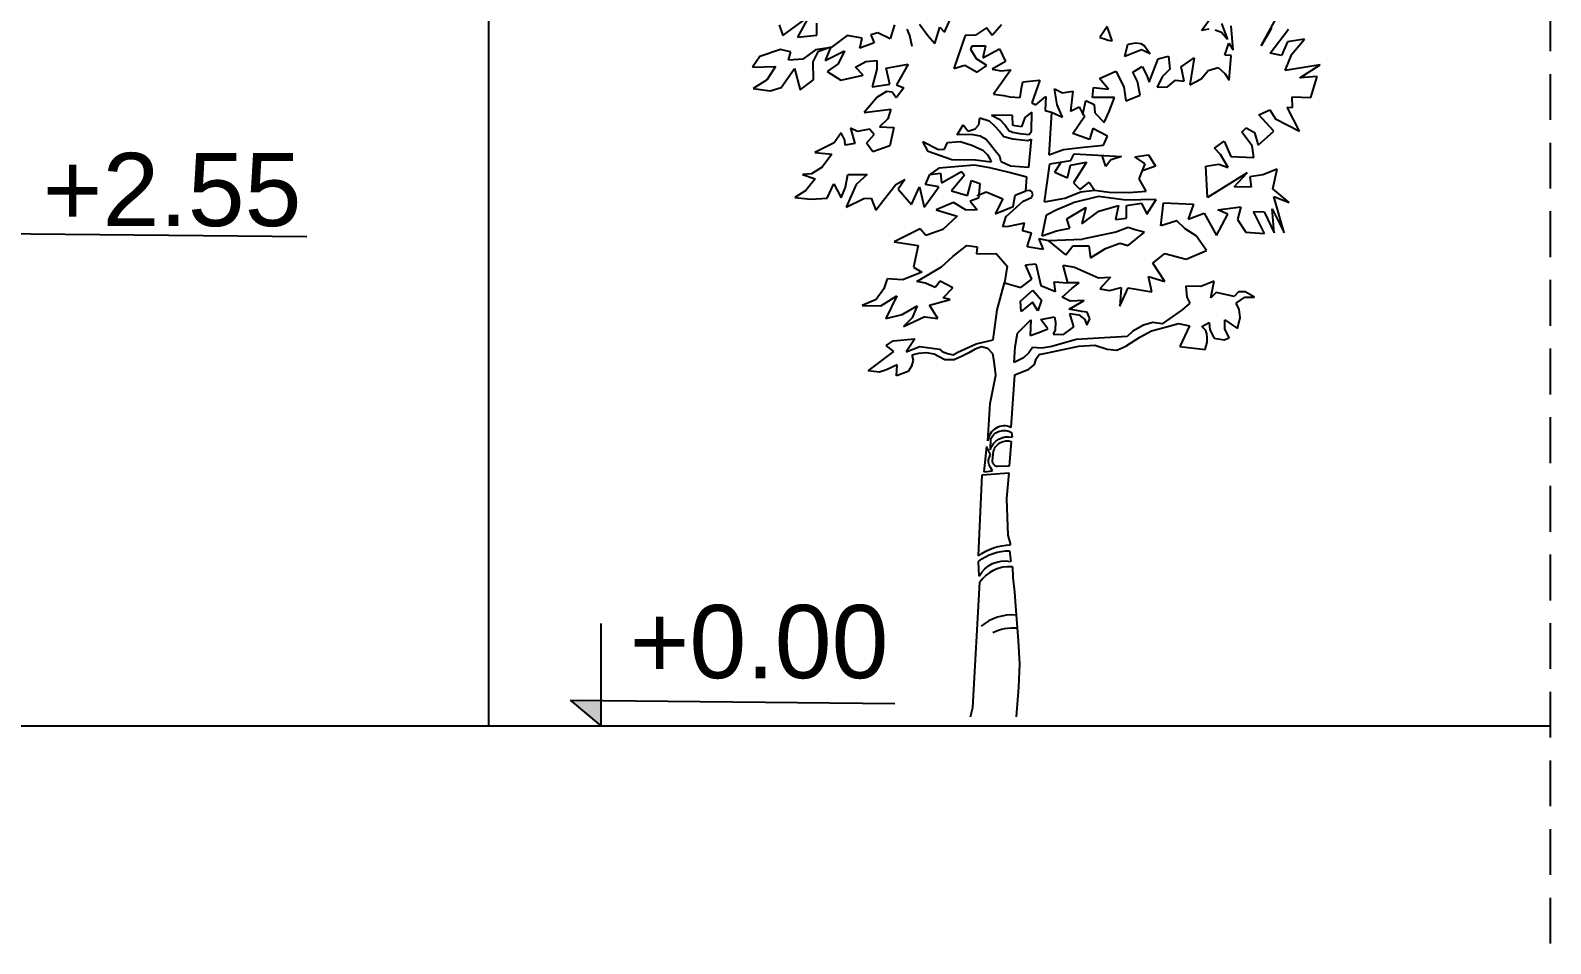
# Model space of a CAD drawing. Header units: millimetres. Extents: x 1515.2 to 1579.7, y 986.4 to 1013.2.
# Drawn here: x 1532.69 to 1540.99, y 986.77 to 991.76 of the extents above; entities that cross this region are included whole.
import ezdxf

# ---------------------------------------------------------------- set-up
doc = ezdxf.new("R2010")
doc.units = ezdxf.units.MM
doc.linetypes.add('CACHE', pattern=[0.375, 0.25, -0.125])
for name, color, linetype in [('Cotations', 1, 'Continuous'), ('Limites', 7, 'Continuous'), ('Murs', 7, 'Continuous'), ('T2', 5, 'Continuous')]:
    doc.layers.add(name, color=color, linetype=linetype)
doc.styles.get("Standard").update_dxf_attribs({"font": 'arial.ttf'})

# ---------------------------------------------------------------- blocks, each defined once
blk = doc.blocks.new('E13')
at = {"color": 97, "true_color": 0x25742c}
for p, q in [((1.1213, 19.0709), (1.1632, 19.1616)), ((0.6141, 19.0585), (0.6141, 19.107)), ((1.0838, 19.0264), (1.1028, 19.0912)), ((1.1028, 19.0912), (1.1213, 19.0709)), ((1.7684, 19.0933), (1.7385, 19.0493)), ((1.7875, 19.0361), (1.7684, 19.0933)), ((0.5377, 19.0503), (0.6141, 19.0585)), ((0.7856, 19.0067), (0.7943, 19.0466)), ((1.2036, 19.057), (1.1584, 18.9259)), ((1.7385, 19.0493), (1.7571, 19.0449)), ((0.609, 19.0012), (0.5595, 18.9633)), ((0.5996, 18.9535), (0.6206, 18.9947)), ((0.6711, 19.0098), (0.609, 19.0012)), ((0.6206, 18.9947), (0.6705, 19.0125)), ((0.6705, 19.0125), (0.6474, 18.9585)), ((0.6474, 18.9585), (0.725, 18.9962)), ((0.725, 18.9962), (0.6994, 18.945)), ((0.8422, 19.0289), (0.7856, 19.0067)), ((2.0122, 18.9753), (2.0169, 18.9238)), ((0.6006, 18.8814), (0.5996, 18.9535)), ((0.6994, 18.945), (0.6562, 18.9142)), ((0.6562, 18.9142), (0.7104, 18.8798)), ((0.7684, 18.9311), (0.8089, 18.9537)), ((0.7991, 18.9003), (0.7684, 18.9311)), ((0.8532, 18.9238), (0.8346, 18.854)), ((0.8528, 18.9579), (0.8532, 18.9238)), ((0.8894, 18.9275), (0.9778, 18.9435)), ((0.9043, 18.8639), (0.8894, 18.9275)), ((0.9778, 18.9435), (0.9306, 18.861)), ((1.1584, 18.9259), (1.2022, 18.9396)), ((1.2022, 18.9396), (1.2521, 18.9122)), ((1.803, 18.9156), (1.8342, 18.8533)), ((1.8709, 18.9123), (1.9078, 18.9341)), ((1.8889, 18.8749), (1.8709, 18.9123)), ((1.9078, 18.9341), (1.9259, 18.8986)), ((0.5483, 18.8418), (0.6006, 18.8814)), ((0.7104, 18.8798), (0.7991, 18.9003)), ((0.7991, 18.9003), (0.7991, 18.9003)), ((0.9601, 18.8493), (0.9297, 18.8099)), ((0.9306, 18.861), (0.9601, 18.8493)), ((1.7097, 18.8109), (1.7138, 18.8504)), ((1.7138, 18.8504), (1.774, 18.8447)), ((1.774, 18.8447), (1.7382, 18.8864)), ((1.8342, 18.8533), (1.8424, 18.7978)), ((1.8999, 18.8199), (1.8889, 18.8749)), ((1.9259, 18.8986), (1.9353, 18.8721)), ((2.0085, 18.8533), (2.0401, 18.8804)), ((2.0401, 18.8804), (2.0739, 18.8767)), ((0.8541, 18.8119), (0.8021, 18.7515)), ((0.8918, 18.8345), (0.8541, 18.8119)), ((0.9133, 18.8329), (0.8918, 18.8345)), ((0.9297, 18.8099), (0.9133, 18.8329)), ((1.5909, 18.8295), (1.6321, 18.8366)), ((1.6321, 18.8366), (1.6222, 18.757)), ((1.6716, 18.7445), (1.6834, 18.7996)), ((1.6834, 18.7996), (1.7171, 18.7838)), ((1.798, 18.8117), (1.7097, 18.8109)), ((1.7756, 18.7555), (1.798, 18.8117)), ((1.8424, 18.7978), (1.8999, 18.8199)), ((1.8999, 18.8199), (1.8999, 18.8199)), ((0.8021, 18.7515), (0.9081, 18.7642)), ((0.9081, 18.7642), (0.8968, 18.7261)), ((1.6222, 18.757), (1.6576, 18.774)), ((1.6325, 18.6687), (1.6795, 18.7382)), ((1.6576, 18.774), (1.6716, 18.7445)), ((1.6795, 18.7382), (1.6716, 18.7445)), ((1.7171, 18.7838), (1.7194, 18.7503)), ((1.7194, 18.7503), (1.7562, 18.7115)), ((1.7562, 18.7115), (1.7756, 18.7555)), ((0.8968, 18.7261), (0.863, 18.6946)), ((1.1723, 18.3401), (1.1152, 18.2868)), ((1.354, 18.2978), (1.3674, 18.3395)), ((1.0245, 18.29), (0.922, 18.238)), ((1.0482, 18.2635), (1.0245, 18.29)), ((1.1152, 18.2868), (1.0482, 18.2635)), ((1.3756, 18.298), (1.354, 18.2978)), ((0.922, 18.238), (1.0175, 18.2231)), ((1.0175, 18.2231), (0.9987, 18.1374)), ((1.1543, 18.1796), (1.2107, 18.2227)), ((1.2107, 18.2227), (1.2513, 18.2185)), ((1.2513, 18.2185), (1.249, 18.1894)), ((1.249, 18.1894), (1.3269, 18.1919)), ((1.3269, 18.1919), (1.3704, 18.1412))]:
    blk.add_line(p, q, dxfattribs=at)
at = {"color": 84, "true_color": 0x2aaf18}
for p, q in [((0.4647, 19.1003), (0.4795, 19.0574)), ((0.4795, 19.0574), (0.583, 19.1329)), ((0.583, 19.1329), (0.5377, 19.0503)), ((1.349, 19.1), (1.3117, 19.0582)), ((2.2232, 19.1051), (2.2468, 19.0416)), ((2.2684, 19.0012), (2.2613, 19.0965)), ((2.3802, 19.0162), (2.4486, 19.1417)), ((1.2883, 19.0884), (1.2444, 19.0595)), ((1.3117, 19.0582), (1.2883, 19.0884)), ((1.7571, 19.0449), (1.7726, 19.0392)), ((1.7726, 19.0392), (1.7875, 19.0361)), ((2.1723, 19.0833), (2.1431, 19.0771)), ((2.2468, 19.0416), (2.2225, 19.07)), ((2.4216, 19.0869), (2.3802, 19.0162)), ((2.416, 18.988), (2.4887, 19.0829)), ((2.4849, 19.0328), (2.4607, 18.9778)), ((2.5528, 19.0428), (2.4849, 19.0328)), ((2.5028, 18.9833), (2.5528, 19.0428)), ((0.3879, 18.9746), (0.359, 18.9321)), ((0.4704, 19.0024), (0.3879, 18.9746)), ((0.5087, 18.9927), (0.4704, 19.0024)), ((0.5015, 18.9591), (0.5106, 18.9925)), ((0.5106, 18.9925), (0.5087, 18.9927)), ((1.2268, 19.0021), (1.2317, 19.0169)), ((1.2496, 18.9644), (1.2268, 19.0021)), ((1.2317, 19.0169), (1.2847, 19.0159)), ((1.2847, 19.0159), (1.2745, 18.9682)), ((1.2745, 18.9682), (1.3399, 19.0049)), ((1.3399, 19.0049), (1.3644, 18.9548)), ((1.9042, 19.0007), (1.8389, 18.9743)), ((1.851, 19.0237), (1.8828, 19.0288)), ((1.8828, 19.0288), (1.9023, 19.0254)), ((1.9023, 19.0254), (1.916, 19.0168)), ((1.939, 18.9847), (1.9042, 19.0007)), ((1.916, 19.0168), (1.9237, 19.0076)), ((1.9237, 19.0076), (1.939, 18.9847)), ((2.2363, 18.979), (2.2514, 19.0272)), ((2.2617, 18.9779), (2.2363, 18.979)), ((2.2514, 19.0272), (2.2684, 19.0012)), ((2.2534, 18.88), (2.2617, 18.9779)), ((2.4607, 18.9778), (2.416, 18.988)), ((2.475, 18.918), (2.5028, 18.9833)), ((0.359, 18.9321), (0.4501, 18.9346)), ((0.4501, 18.9346), (0.4169, 18.8833)), ((0.4732, 18.8506), (0.5255, 18.9261)), ((0.5595, 18.9633), (0.5015, 18.9591)), ((0.5255, 18.9261), (0.5483, 18.8418)), ((1.2901, 18.9378), (1.2496, 18.9644)), ((1.2521, 18.9122), (1.2901, 18.9378)), ((1.3644, 18.9548), (1.3109, 18.9237)), ((1.3109, 18.9237), (1.3453, 18.9173)), ((1.3453, 18.9173), (1.3854, 18.921)), ((2.063, 18.9325), (2.114, 18.9684)), ((2.0739, 18.8767), (2.063, 18.9325)), ((2.114, 18.9684), (2.0974, 18.8616)), ((2.1417, 18.8848), (2.17, 18.9186)), ((2.17, 18.9186), (2.2098, 18.9299)), ((2.2098, 18.9299), (2.2354, 18.9071)), ((2.6151, 18.9414), (2.475, 18.918)), ((2.5335, 18.89), (2.6151, 18.9414)), ((0.4148, 18.8805), (0.3611, 18.8467)), ((0.4169, 18.8833), (0.4148, 18.8805)), ((0.4286, 18.8377), (0.4732, 18.8506)), ((1.4272, 18.8485), (1.433, 18.8738)), ((1.433, 18.8738), (1.4998, 18.88)), ((1.5008, 18.8799), (1.4693, 18.7895)), ((1.4998, 18.88), (1.5008, 18.8799)), ((2.0974, 18.8616), (2.1417, 18.8848)), ((2.2354, 18.9071), (2.2534, 18.88)), ((2.2534, 18.88), (2.2534, 18.88)), ((2.6032, 18.8949), (2.5335, 18.89)), ((2.5779, 18.8116), (2.6032, 18.8949)), ((0.3611, 18.8467), (0.4286, 18.8377)), ((1.3165, 18.8239), (1.3579, 18.8197)), ((1.3579, 18.8197), (1.382, 18.8132)), ((1.382, 18.8132), (1.4225, 18.8109)), ((1.4693, 18.7895), (1.4846, 18.7816)), ((1.4846, 18.7816), (1.5251, 18.8155)), ((1.5251, 18.8155), (1.5219, 18.7589)), ((1.5251, 18.8155), (1.5251, 18.8155)), ((1.5588, 18.8452), (1.5909, 18.8295)), ((1.5692, 18.7827), (1.5588, 18.8452)), ((2.5047, 18.7717), (2.5041, 18.8134)), ((2.5041, 18.8134), (2.5779, 18.8116)), ((1.2588, 18.703), (1.262, 18.7304)), ((1.3924, 18.7393), (1.3091, 18.7411)), ((1.3932, 18.7006), (1.3924, 18.7393)), ((1.441, 18.7318), (1.4279, 18.6949)), ((1.4692, 18.7535), (1.441, 18.7318)), ((1.5219, 18.7589), (1.5469, 18.7532)), ((1.5469, 18.7532), (1.5911, 18.7328)), ((1.5911, 18.7328), (1.5692, 18.7827)), ((2.3706, 18.7422), (2.415, 18.7626)), ((2.4311, 18.6769), (2.3706, 18.7422)), ((2.415, 18.7626), (2.4368, 18.7268)), ((2.415, 18.7626), (2.415, 18.7626)), ((2.4839, 18.7725), (2.5047, 18.7717)), ((0.863, 18.6946), (0.9207, 18.6921)), ((1.1716, 18.6634), (1.1954, 18.7022)), ((1.1954, 18.7022), (1.2162, 18.677)), ((1.1954, 18.7022), (1.1954, 18.7022)), ((1.2162, 18.677), (1.2443, 18.6871)), ((1.2443, 18.6871), (1.2588, 18.703)), ((1.4279, 18.6949), (1.3932, 18.7006)), ((1.698, 18.644), (1.6325, 18.6687)), ((1.7109, 18.6884), (1.698, 18.644)), ((1.7691, 18.6575), (1.7109, 18.6884)), ((2.3039, 18.6734), (2.3212, 18.6902)), ((2.3441, 18.6191), (2.3039, 18.6734)), ((2.3212, 18.6902), (2.3539, 18.6725)), ((2.3212, 18.6902), (2.3212, 18.6902)), ((2.3539, 18.6725), (2.369, 18.6218)), ((2.369, 18.6218), (2.4311, 18.6769)), ((1.0566, 18.5972), (1.0358, 18.6359)), ((1.0358, 18.6359), (1.0978, 18.6046)), ((1.1217, 18.6055), (1.1341, 18.633)), ((1.7531, 18.6216), (1.7691, 18.6575)), ((2.1949, 18.6105), (2.2338, 18.6381)), ((2.2184, 18.5852), (2.1949, 18.6105)), ((2.3512, 18.5731), (2.3441, 18.6191)), ((1.0978, 18.6046), (1.1217, 18.6055)), ((1.5601, 18.5151), (1.5871, 18.5566)), ((1.622, 18.5418), (1.6862, 18.5539)), ((1.6862, 18.5539), (1.6344, 18.4715)), ((1.7627, 18.5375), (1.749, 18.5813)), ((1.7828, 18.5636), (1.7627, 18.5375)), ((1.8255, 18.5763), (1.7836, 18.5635)), ((1.8784, 18.5752), (1.9329, 18.5832)), ((1.9188, 18.5475), (1.8784, 18.5752)), ((1.8954, 18.4886), (1.9188, 18.5475)), ((1.9329, 18.5832), (1.9609, 18.5386)), ((1.0465, 18.4653), (1.0637, 18.5049)), ((1.0989, 18.5306), (1.0637, 18.5049)), ((1.0637, 18.5049), (1.1057, 18.5101)), ((1.1057, 18.5101), (1.1104, 18.4718)), ((1.1104, 18.4718), (1.1888, 18.517)), ((1.1888, 18.517), (1.201, 18.5028)), ((1.5601, 18.5151), (1.6105, 18.4915)), ((1.6105, 18.4915), (1.622, 18.5418)), ((1.9238, 18.4391), (1.8954, 18.4886)), ((1.9609, 18.5386), (1.9083, 18.5199)), ((2.3245, 18.5116), (2.3245, 18.5116)), ((2.3865, 18.5041), (2.3347, 18.4956)), ((2.3347, 18.4956), (2.3402, 18.4546)), ((2.4442, 18.5262), (2.3865, 18.5041)), ((2.4269, 18.448), (2.4442, 18.5262)), ((1.0231, 18.4558), (1.0404, 18.3748)), ((1.0404, 18.3748), (1.0998, 18.4567)), ((1.0998, 18.4567), (1.0465, 18.4653)), ((1.1497, 18.4404), (1.2127, 18.4223)), ((1.2127, 18.4223), (1.2286, 18.4817)), ((1.2286, 18.4817), (1.2618, 18.4697)), ((1.2524, 18.4212), (1.2869, 18.4367)), ((1.2618, 18.4697), (1.2565, 18.4114)), ((1.4023, 18.423), (1.4453, 18.4405)), ((1.4617, 18.4422), (1.4453, 18.4405)), ((1.4706, 18.4348), (1.4617, 18.4422)), ((1.4735, 18.4243), (1.4706, 18.4348)), ((1.6344, 18.4715), (1.6609, 18.4459)), ((1.6609, 18.4459), (1.6972, 18.4743)), ((1.6972, 18.4743), (1.7186, 18.4434)), ((2.3402, 18.4546), (2.2729, 18.4559)), ((2.4918, 18.3945), (2.4269, 18.448)), ((1.1575, 18.3943), (1.0882, 18.3655)), ((1.2074, 18.364), (1.1575, 18.3943)), ((1.2242, 18.3987), (1.2511, 18.3655)), ((1.2524, 18.4203), (1.2524, 18.4212)), ((1.353, 18.4089), (1.3227, 18.3486)), ((1.3227, 18.3486), (1.395, 18.378)), ((1.3674, 18.3385), (1.4346, 18.3996)), ((1.395, 18.378), (1.4023, 18.423)), ((1.4346, 18.3996), (1.4671, 18.4142)), ((1.4671, 18.4142), (1.4735, 18.4243)), ((1.6084, 18.3295), (1.683, 18.3741)), ((1.735, 18.3596), (1.8133, 18.382)), ((1.8133, 18.382), (1.8014, 18.3261)), ((1.8446, 18.3314), (1.8455, 18.3825)), ((1.8455, 18.3825), (1.905, 18.3913)), ((1.905, 18.3913), (1.9263, 18.3479)), ((1.9263, 18.3479), (1.9629, 18.4058)), ((1.9814, 18.3009), (1.9923, 18.393)), ((1.9923, 18.393), (2.1114, 18.3868)), ((2.1114, 18.3868), (2.0907, 18.3278)), ((2.2083, 18.3651), (2.2991, 18.3771)), ((2.2991, 18.3771), (2.2857, 18.3261)), ((2.4235, 18.3686), (2.4711, 18.2729)), ((2.4325, 18.2732), (2.4235, 18.3686)), ((2.4711, 18.2729), (2.4311, 18.4181)), ((2.4311, 18.4181), (2.4918, 18.3945)), ((1.0882, 18.3655), (1.1723, 18.3401)), ((1.2511, 18.3655), (1.2074, 18.364)), ((1.4392, 18.3113), (1.3756, 18.298)), ((1.4323, 18.2815), (1.4392, 18.3113)), ((1.6199, 18.2926), (1.6084, 18.3295)), ((1.6675, 18.309), (1.735, 18.3596)), ((1.8014, 18.3261), (1.8446, 18.3314)), ((2.0447, 18.3218), (1.9814, 18.3009)), ((2.0437, 18.3219), (2.0447, 18.3218)), ((2.0782, 18.2889), (2.0437, 18.3219)), ((2.0907, 18.3278), (2.1532, 18.3522)), ((2.1532, 18.3522), (2.2023, 18.2624)), ((2.2023, 18.2624), (2.2476, 18.348)), ((2.2857, 18.3261), (2.319, 18.2762)), ((2.3933, 18.2705), (2.3499, 18.358)), ((2.3499, 18.358), (2.3923, 18.3567)), ((2.3923, 18.3567), (2.4325, 18.2732)), ((1.4676, 18.272), (1.4323, 18.2815)), ((1.451, 18.2184), (1.4676, 18.272)), ((1.497, 18.25), (1.5138, 18.2079)), ((1.5362, 18.2414), (1.497, 18.25)), ((1.5103, 18.2612), (1.5668, 18.2815)), ((1.5668, 18.2815), (1.6199, 18.2926)), ((1.6696, 18.2482), (1.6695, 18.2471)), ((1.8033, 18.2759), (1.6696, 18.2482)), ((1.8513, 18.2949), (1.8033, 18.2759)), ((1.8798, 18.286), (1.8513, 18.2949)), ((1.9169, 18.2756), (1.8798, 18.286)), ((2.1226, 18.2609), (2.0782, 18.2889)), ((2.319, 18.2762), (2.3933, 18.2705)), ((1.5138, 18.2079), (1.451, 18.2184)), ((1.6042, 18.1858), (1.5362, 18.2414)), ((1.6042, 18.1858), (1.6324, 18.2215)), ((1.6324, 18.2215), (1.696, 18.2224)), ((1.696, 18.2224), (1.7026, 18.1737)), ((1.7026, 18.1737), (1.7615, 18.2117)), ((1.8189, 18.2319), (1.8515, 18.2237)), ((1.9503, 18.1528), (1.9977, 18.1917)), ((1.9977, 18.1917), (2.0822, 18.1682)), ((2.0822, 18.1682), (2.1626, 18.2029)), ((0.9987, 18.1374), (1.032, 18.1167)), ((1.0122, 18.0803), (1.1095, 18.1384)), ((1.1095, 18.1384), (1.1543, 18.1796)), ((1.3704, 18.1412), (1.3604, 18.0745)), ((1.4436, 18.1461), (1.4848, 18.1505)), ((1.4688, 18.09), (1.4436, 18.1461)), ((1.4848, 18.1505), (1.5048, 18.0645)), ((1.5935, 18.1449), (1.6384, 18.1377)), ((1.6116, 18.0742), (1.5935, 18.1449)), ((1.6384, 18.1377), (1.7344, 18.0943)), ((1.9979, 18.0807), (1.9503, 18.1528)), ((0.8936, 18.0905), (0.8811, 18.0506)), ((0.9566, 18.0865), (0.8936, 18.0905)), ((1.032, 18.1167), (0.9566, 18.0865)), ((1.0469, 18.0739), (1.0122, 18.0803)), ((1.0854, 18.0568), (1.0469, 18.0739)), ((1.1051, 18.0808), (1.0854, 18.0568)), ((1.1554, 18.0553), (1.1051, 18.0808)), ((1.3604, 18.0745), (1.4254, 18.0563)), ((1.4254, 18.0563), (1.4688, 18.09)), ((1.5048, 18.0645), (1.5627, 18.0401)), ((1.557, 18.0784), (1.6116, 18.0742)), ((1.5627, 18.0401), (1.557, 18.0784)), ((1.6571, 18.0745), (1.6116, 18.0742)), ((1.629, 18.0532), (1.6571, 18.0745)), ((1.7344, 18.0943), (1.782, 18.0972)), ((1.782, 18.0972), (1.7387, 18.0504)), ((1.9319, 18.1001), (1.9979, 18.0807)), ((1.9462, 18.0384), (1.9319, 18.1001)), ((2.1941, 18.0808), (2.1403, 18.0603)), ((2.1805, 18.0156), (2.1941, 18.0808)), ((0.8503, 18.0085), (0.7945, 17.9844)), ((0.8811, 18.0506), (0.8503, 18.0085)), ((0.8692, 17.9832), (0.9328, 18.023)), ((0.9328, 18.023), (0.8891, 17.9325)), ((1.0618, 17.9856), (1.1443, 18.0088)), ((1.1163, 18.0147), (1.1554, 18.0553)), ((1.1163, 18.0147), (1.1163, 18.0147)), ((1.1443, 18.0088), (1.1163, 18.0147)), ((1.5894, 18.0172), (1.629, 18.0532)), ((1.6212, 18.0015), (1.5894, 18.0172)), ((1.617, 17.9707), (1.6775, 18.0048)), ((1.6775, 18.0048), (1.6212, 18.0015)), ((1.7387, 18.0504), (1.778, 18.0445)), ((1.778, 18.0445), (1.8235, 18.0561)), ((1.8235, 18.0561), (1.8187, 17.9826)), ((1.8187, 17.9826), (1.8519, 18.055)), ((1.8519, 18.055), (1.9462, 18.0384)), ((2.1403, 18.0603), (2.0806, 18.0622)), ((2.0806, 18.0622), (2.0851, 18.0182)), ((2.0851, 18.0182), (2.0966, 17.9946)), ((2.201, 18.0367), (2.1805, 18.0156)), ((2.2728, 18.0199), (2.201, 18.0367)), ((2.2903, 18.0394), (2.2728, 18.0199)), ((2.2812, 17.9946), (2.3152, 18.0177)), ((2.3168, 18.0384), (2.2903, 18.0394)), ((2.3152, 18.0177), (2.3541, 18.0174)), ((2.3541, 18.0174), (2.3168, 18.0384)), ((0.7945, 17.9844), (0.8692, 17.9832)), ((0.8891, 17.9325), (0.9537, 17.9484)), ((0.9537, 17.9484), (1.0135, 17.9836)), ((0.9537, 17.9484), (0.9537, 17.9484)), ((1.0135, 17.9836), (0.9936, 17.9358)), ((1.0957, 17.9337), (1.0618, 17.9856)), ((1.6674, 17.9611), (1.617, 17.9707)), ((1.6205, 17.9534), (1.6561, 17.9477)), ((1.6362, 17.8999), (1.6205, 17.9534)), ((1.6561, 17.9477), (1.6801, 17.9288)), ((1.689, 17.9576), (1.6674, 17.9611)), ((1.6993, 17.9322), (1.689, 17.9576)), ((2.0966, 17.9946), (2.0658, 17.9675)), ((2.2935, 17.9682), (2.2812, 17.9946)), ((2.2968, 17.9365), (2.2935, 17.9682)), ((0.9587, 17.9017), (1.0432, 17.9407)), ((0.9936, 17.9358), (0.9587, 17.9017)), ((1.0432, 17.9407), (1.0442, 17.9395)), ((1.0442, 17.9395), (1.0957, 17.9337)), ((1.4648, 17.9282), (1.4619, 17.8651)), ((1.4961, 17.8776), (1.5324, 17.8919)), ((1.5047, 17.9289), (1.5596, 17.9391)), ((1.5324, 17.8919), (1.5047, 17.9289)), ((1.5614, 17.8878), (1.5536, 17.8713)), ((1.5596, 17.9391), (1.5629, 17.9188)), ((1.5629, 17.9188), (1.5614, 17.8878)), ((1.5952, 17.87), (1.6362, 17.8999)), ((1.6801, 17.9288), (1.6878, 17.9065)), ((1.6878, 17.9065), (1.6993, 17.9322)), ((2.0522, 17.9136), (2.0953, 17.9038)), ((2.0953, 17.9038), (2.0576, 17.8214)), ((2.1444, 17.9019), (2.1741, 17.9175)), ((2.161, 17.8855), (2.1444, 17.9019)), ((2.1649, 17.8719), (2.161, 17.8855)), ((2.1741, 17.9175), (2.1764, 17.8881)), ((2.1764, 17.8881), (2.1939, 17.8545)), ((2.2354, 17.892), (2.2363, 17.9279)), ((2.2527, 17.8557), (2.2354, 17.892)), ((2.2363, 17.9279), (2.2859, 17.8938)), ((2.2859, 17.8938), (2.2968, 17.9365)), ((0.8894, 17.8263), (0.9173, 17.845)), ((0.9208, 17.8023), (0.8894, 17.8263)), ((0.9173, 17.845), (1.0035, 17.8528)), ((1.0035, 17.8528), (0.9691, 17.8005)), ((1.4619, 17.8651), (1.4961, 17.8776)), ((1.5536, 17.8713), (1.5952, 17.87)), ((2.1572, 17.81), (2.1651, 17.8397)), ((2.1658, 17.8594), (2.1649, 17.8719)), ((2.1651, 17.8397), (2.1658, 17.8594)), ((2.1939, 17.8545), (2.2332, 17.8486)), ((2.2332, 17.8486), (2.2527, 17.8557)), ((0.8183, 17.7248), (0.9208, 17.8023)), ((0.9969, 17.7669), (0.9903, 17.7439)), ((0.9917, 17.7874), (0.9969, 17.7669)), ((0.9969, 17.7669), (0.9969, 17.7669)), ((2.0576, 17.8214), (2.1572, 17.81)), ((0.8633, 17.7195), (0.8183, 17.7248)), ((0.8914, 17.7287), (0.8633, 17.7195)), ((0.9338, 17.749), (0.8914, 17.7287)), ((0.9305, 17.7057), (0.9338, 17.749)), ((0.9773, 17.723), (0.9305, 17.7057)), ((0.9305, 17.7057), (0.9305, 17.7057)), ((0.9903, 17.7439), (0.9773, 17.723)), ((0.9773, 17.723), (0.9773, 17.723))]:
    blk.add_line(p, q, dxfattribs=at)
at = {"color": 62, "true_color": 0xacc205}
for p, q in [((0.9234, 19.0993), (0.906, 19.0448)), ((1.023, 19.1022), (1.0558, 19.0569)), ((2.1431, 19.0771), (2.1845, 19.1327)), ((0.7346, 19.0579), (0.6711, 19.0098)), ((0.7943, 19.0466), (0.7346, 19.0579)), ((0.8574, 19.0683), (0.8295, 19.0602)), ((0.8295, 19.0602), (0.8422, 19.0289)), ((0.906, 19.0448), (0.8574, 19.0683)), ((0.9847, 19.0578), (0.9741, 19.0821)), ((0.9935, 19.0135), (0.9847, 19.0578)), ((1.0558, 19.0569), (1.0838, 19.0264)), ((1.2444, 19.0595), (1.2036, 19.057)), ((2.2225, 19.07), (2.1974, 19.0787)), ((1.8389, 18.9743), (1.851, 19.0237)), ((1.9707, 18.9642), (2.0122, 18.9753)), ((0.8089, 18.9537), (0.8528, 18.9579)), ((1.3854, 18.921), (1.3165, 18.8239)), ((1.7382, 18.8864), (1.803, 18.9156)), ((1.9353, 18.8721), (1.9707, 18.9642)), ((2.0169, 18.9238), (1.9869, 18.8928)), ((0.8346, 18.854), (0.9043, 18.8639)), ((1.9869, 18.8928), (1.9668, 18.8527)), ((1.9668, 18.8527), (2.0085, 18.8533)), ((1.4225, 18.8109), (1.4272, 18.8485)), ((2.5324, 18.6778), (2.4839, 18.7725)), ((0.7106, 18.6711), (0.683, 18.6315)), ((0.7254, 18.6415), (0.7106, 18.6711)), ((0.7489, 18.69), (0.7651, 18.629)), ((0.7762, 18.6755), (0.7489, 18.69)), ((0.8235, 18.6852), (0.7762, 18.6755)), ((0.8417, 18.6648), (0.8235, 18.6852)), ((0.9207, 18.6921), (0.9046, 18.6194)), ((2.4368, 18.7268), (2.5324, 18.6778)), ((0.683, 18.6315), (0.6069, 18.5929)), ((0.7277, 18.6216), (0.7254, 18.6415)), ((0.7651, 18.629), (0.7277, 18.6216)), ((0.8117, 18.6292), (0.8417, 18.6648)), ((0.8364, 18.5951), (0.8117, 18.6292)), ((0.9046, 18.6194), (0.8364, 18.5951)), ((0.8417, 18.6648), (0.8417, 18.6648)), ((2.2338, 18.6381), (2.2595, 18.5772)), ((0.6069, 18.5929), (0.6738, 18.5859)), ((0.6738, 18.5859), (0.6358, 18.5347)), ((2.2495, 18.5325), (2.2184, 18.5852)), ((2.2595, 18.5772), (2.3512, 18.5731)), ((0.5928, 18.5076), (0.5578, 18.5057)), ((0.5578, 18.5057), (0.6076, 18.4886)), ((0.6076, 18.4886), (0.5707, 18.4411)), ((0.6358, 18.5347), (0.5928, 18.5076)), ((0.6358, 18.5347), (0.6358, 18.5347)), ((0.7282, 18.4548), (0.7377, 18.5052)), ((0.7377, 18.5052), (0.8144, 18.5058)), ((0.7377, 18.5052), (0.7377, 18.5052)), ((0.8144, 18.5058), (0.7707, 18.4656)), ((1.201, 18.5028), (1.1497, 18.4404)), ((2.1609, 18.5384), (2.2116, 18.5459)), ((2.1674, 18.4137), (2.1609, 18.5384)), ((2.3245, 18.5116), (2.1674, 18.4137)), ((2.2116, 18.5459), (2.2495, 18.5325)), ((2.2729, 18.4559), (2.3245, 18.5116)), ((0.5707, 18.4411), (0.5269, 18.4141)), ((0.6556, 18.4111), (0.6819, 18.4686)), ((0.6819, 18.4686), (0.7106, 18.4125)), ((0.7106, 18.4125), (0.7282, 18.4548)), ((0.7707, 18.4656), (0.7305, 18.375)), ((0.8797, 18.4034), (0.9288, 18.4649)), ((0.9288, 18.4649), (0.9637, 18.486)), ((0.9637, 18.486), (0.938, 18.4471)), ((0.938, 18.4471), (0.991, 18.3862)), ((0.991, 18.3862), (1.0231, 18.4558)), ((1.2869, 18.4367), (1.353, 18.4089)), ((0.5269, 18.4141), (0.59, 18.4066)), ((0.59, 18.4066), (0.6556, 18.4111)), ((0.7305, 18.375), (0.8013, 18.4094)), ((0.8013, 18.4094), (0.8299, 18.411)), ((0.8299, 18.411), (0.849, 18.363)), ((0.849, 18.363), (0.8797, 18.4034)), ((1.2565, 18.4114), (1.2242, 18.3987)), ((1.683, 18.3741), (1.6675, 18.309)), ((2.2476, 18.348), (2.2083, 18.3651)), ((1.6695, 18.2471), (1.5362, 18.2414)), ((1.8515, 18.2237), (1.9169, 18.2756)), ((2.1626, 18.2029), (2.1226, 18.2609)), ((1.7615, 18.2117), (1.8189, 18.2319))]:
    blk.add_line(p, q, dxfattribs=at)
at = {"color": 45, "true_color": 0xba8d4a}
for p, q in [((1.262, 18.7304), (1.299, 18.7181)), ((1.3091, 18.7411), (1.3419, 18.7243)), ((1.299, 18.7181), (1.3193, 18.7003)), ((1.3193, 18.7003), (1.3402, 18.677)), ((1.3419, 18.7243), (1.363, 18.7018)), ((1.1341, 18.633), (1.1847, 18.6359)), ((1.2286, 18.6647), (1.1716, 18.6634)), ((1.1847, 18.6359), (1.231, 18.6218)), ((1.2641, 18.6582), (1.2286, 18.6647)), ((1.1515, 18.5634), (1.0566, 18.5972)), ((1.6368, 18.5869), (1.8255, 18.5763)), ((1.2409, 18.5425), (1.0989, 18.5306)), ((1.7757, 18.4353), (1.8543, 18.4338)), ((1.8543, 18.4338), (1.9238, 18.4391)), ((1.9629, 18.4058), (1.8426, 18.4036)), ((2.0658, 17.9675), (1.9869, 17.9121)), ((1.9438, 17.884), (2.0038, 17.9002)), ((1.9869, 17.9121), (1.9493, 17.9168)), ((2.0038, 17.9002), (2.0522, 17.9136)), ((0.9691, 17.8005), (1.0238, 17.8217)), ((1.0179, 17.7937), (0.9917, 17.7874)), ((1.0503, 17.7961), (1.0179, 17.7937)), ((1.0238, 17.8217), (1.1015, 17.8112)), ((1.0803, 17.792), (1.0503, 17.7961)), ((1.0985, 17.7819), (1.0803, 17.792)), ((1.3195, 17.7623), (1.3134, 17.7931)), ((1.3259, 17.7076), (1.3195, 17.7623)), ((1.3988, 17.7589), (1.4027, 17.8203)), ((1.4353, 17.7762), (1.3988, 17.7589)), ((1.4796, 17.75), (1.4863, 17.7731)), ((1.3029, 17.5957), (1.3259, 17.7076)), ((1.3866, 17.5002), (1.4017, 17.7086)), ((1.4017, 17.7086), (1.4574, 17.7317)), ((1.4574, 17.7317), (1.4796, 17.75)), ((1.2946, 17.4475), (1.3029, 17.5957)), ((1.2946, 17.4475), (1.2946, 17.4475)), ((1.2566, 16.9899), (1.2718, 17.312)), ((1.2718, 17.312), (1.3777, 17.3198)), ((1.3777, 17.3198), (1.368, 17.2182)), ((1.368, 17.2182), (1.3706, 17.1423)), ((1.3706, 17.1423), (1.3739, 17.0719)), ((1.3739, 17.0719), (1.3842, 17.0332)), ((1.3916, 16.9463), (1.3932, 16.9037)), ((1.2344, 16.3879), (1.2619, 16.8853)), ((1.3932, 16.9037), (1.4002, 16.8463)), ((1.4002, 16.8463), (1.4059, 16.7727)), ((1.4059, 16.7727), (1.4141, 16.6527)), ((1.4141, 16.6527), (1.4201, 16.5613)), ((1.4201, 16.5613), (1.4159, 16.4677)), ((1.4159, 16.4677), (1.4064, 16.35))]:
    blk.add_line(p, q, dxfattribs=at)
at = {"color": 47, "true_color": 0x8d6a35}
for p, q in [((1.4672, 18.6768), (1.4692, 18.7535)), ((1.5468, 18.7522), (1.5369, 18.5832)), ((1.3402, 18.677), (1.3575, 18.6557)), ((1.363, 18.7018), (1.3776, 18.6807)), ((1.3776, 18.6807), (1.3922, 18.673)), ((1.3922, 18.673), (1.4202, 18.6679)), ((1.4202, 18.6679), (1.4578, 18.6642)), ((1.4578, 18.6642), (1.4672, 18.6768)), ((1.231, 18.6218), (1.2738, 18.6014)), ((1.2876, 18.644), (1.2641, 18.6582)), ((1.3049, 18.6229), (1.2876, 18.644)), ((1.3229, 18.5996), (1.3049, 18.6229)), ((1.3575, 18.6557), (1.3929, 18.6473)), ((1.3929, 18.6473), (1.453, 18.64)), ((1.453, 18.64), (1.4666, 18.6454)), ((1.4666, 18.6454), (1.4561, 18.5325)), ((1.5953, 18.6044), (1.6748, 18.6135)), ((1.6748, 18.6135), (1.7531, 18.6216)), ((1.2453, 18.5619), (1.1515, 18.5634)), ((1.3073, 18.5545), (1.2453, 18.5619)), ((1.2738, 18.6014), (1.2924, 18.583)), ((1.2924, 18.583), (1.3032, 18.5651)), ((1.3032, 18.5651), (1.3073, 18.5545)), ((1.3073, 18.5545), (1.3073, 18.5545)), ((1.342, 18.5764), (1.3229, 18.5996)), ((1.3472, 18.556), (1.342, 18.5764)), ((1.3845, 18.538), (1.3472, 18.556)), ((1.5188, 18.3962), (1.5399, 18.548)), ((1.5369, 18.5832), (1.5953, 18.6044)), ((1.5399, 18.548), (1.6243, 18.5613)), ((1.6243, 18.5613), (1.6368, 18.5869)), ((1.3017, 18.5311), (1.2409, 18.5425)), ((1.3788, 18.513), (1.3017, 18.5311)), ((1.4486, 18.4944), (1.3788, 18.513)), ((1.4561, 18.5325), (1.3845, 18.538)), ((1.4453, 18.4405), (1.4486, 18.4944)), ((1.5995, 18.4116), (1.6631, 18.4363)), ((1.6631, 18.4363), (1.7186, 18.4434)), ((1.7186, 18.4434), (1.7757, 18.4353)), ((1.5188, 18.3962), (1.5995, 18.4116)), ((1.5271, 18.3452), (1.5677, 18.3667)), ((1.5677, 18.3667), (1.6314, 18.3932)), ((1.7345, 18.4176), (1.6314, 18.3932)), ((1.8426, 18.4036), (1.7345, 18.4176)), ((1.5103, 18.2612), (1.5271, 18.3452)), ((1.3305, 17.9669), (1.3604, 18.0745)), ((1.4242, 18.0025), (1.473, 18.0461)), ((1.473, 18.0461), (1.5078, 18.0056)), ((1.5078, 18.0056), (1.4933, 17.9639)), ((1.3157, 17.8478), (1.3305, 17.9669)), ((1.4267, 17.9606), (1.4242, 18.0025)), ((1.4712, 17.9978), (1.4267, 17.9606)), ((1.4933, 17.9639), (1.4712, 17.9978)), ((1.4125, 17.8745), (1.4648, 17.9282)), ((1.8699, 17.8831), (1.8473, 17.861)), ((1.9133, 17.9063), (1.8699, 17.8831)), ((1.8983, 17.859), (1.9438, 17.884)), ((1.9493, 17.9168), (1.9133, 17.9063)), ((1.1746, 17.7999), (1.2483, 17.833)), ((1.2483, 17.833), (1.3157, 17.8478)), ((1.4027, 17.8203), (1.4125, 17.8745)), ((1.5308, 17.7962), (1.656, 17.8226)), ((1.6456, 17.8499), (1.5479, 17.8214)), ((1.8473, 17.861), (1.6456, 17.8499)), ((1.656, 17.8226), (1.7197, 17.8272)), ((1.7197, 17.8272), (1.7688, 17.8113)), ((1.8072, 17.8072), (1.8426, 17.8235)), ((1.8426, 17.8235), (1.8983, 17.859)), ((1.1229, 17.7687), (1.0985, 17.7819)), ((1.1015, 17.8112), (1.1132, 17.8016)), ((1.1132, 17.8016), (1.1335, 17.7936)), ((1.16, 17.7688), (1.1229, 17.7687)), ((1.1335, 17.7936), (1.1559, 17.7889)), ((1.1559, 17.7889), (1.1746, 17.7999)), ((1.1953, 17.7848), (1.16, 17.7688)), ((1.219, 17.7973), (1.1953, 17.7848)), ((1.2437, 17.8117), (1.219, 17.7973)), ((1.269, 17.82), (1.2437, 17.8117)), ((1.2942, 17.8135), (1.269, 17.82)), ((1.3134, 17.7931), (1.2942, 17.8135)), ((1.4567, 17.7973), (1.4353, 17.7762)), ((1.4715, 17.8178), (1.4567, 17.7973)), ((1.5084, 17.815), (1.4715, 17.8178)), ((1.4863, 17.7731), (1.4979, 17.7903)), ((1.4979, 17.7903), (1.5308, 17.7962)), ((1.5479, 17.8214), (1.5084, 17.815)), ((1.7688, 17.8113), (1.8072, 17.8072)), ((1.388, 17.4801), (1.3904, 17.461)), ((1.289, 17.4245), (1.2775, 17.3237)), ((1.3043, 17.3929), (1.289, 17.4245)), ((1.304, 17.4118), (1.3066, 17.456)), ((1.313, 17.3675), (1.3169, 17.406)), ((1.3872, 17.4442), (1.3792, 17.3469)), ((1.2995, 17.3523), (1.2968, 17.3625)), ((1.2975, 17.3751), (1.3043, 17.3929)), ((1.3044, 17.3417), (1.2995, 17.3523)), ((1.312, 17.3278), (1.3044, 17.3417)), ((1.3792, 17.3469), (1.3344, 17.345)), ((1.2775, 17.3237), (1.312, 17.3278)), ((1.3805, 17.0103), (1.3848, 16.9675)), ((1.2596, 16.9092), (1.2565, 16.9674)), ((1.2252, 16.35), (1.2344, 16.3879))]:
    blk.add_line(p, q, dxfattribs=at)
at = {"color": 45, "true_color": 0xba8d4a}
for centre, major_axis, start_param, end_param in [((1.359, 17.4418), (-0.0397, 0.051), 5.181167, 7.104727), ((1.3794, 16.8037), (-0.0879, 0.113), 5.536991, 6.586303)]:
    blk.add_ellipse(centre, major_axis=major_axis, ratio=1, start_param=start_param, end_param=end_param, dxfattribs=at)
at = {"color": 47, "true_color": 0x8d6a35, "extrusion": (0, 0, -1)}
for centre, major_axis, start_param, end_param in [((1.3727, 17.3915), (-0.044, 0.0566), 5.660511, 7.192627), ((1.3584, 17.4307), (-0.0354, 0.0455), 5.827895, 7.485347), ((1.3705, 17.3911), (0.0439, 0.0341), 4.072822, 5.678842), ((1.3166, 17.3678), (-0.0126, 0.0162), 5.113129, 5.740899), ((1.3335, 17.3655), (-0.0126, 0.0162), 3.758713, 5.472732), ((1.3775, 16.8182), (-0.118, 0.1517), 6.262862, 6.95973), ((1.3611, 16.8548), (0.0909, 0.0707), 4.294084, 5.580261), ((1.3968, 16.5093), (0.1541, 0.1198), 4.934791, 5.439497)]:
    blk.add_ellipse(centre, major_axis=major_axis, ratio=1, start_param=start_param, end_param=end_param, dxfattribs=at)
at = {"color": 45, "true_color": 0xba8d4a, "extrusion": (0, 0, -1)}
blk.add_ellipse((1.3857, 16.8191), major_axis=(0.169, 0.1315), ratio=1, start_param=-1.556919, end_param=-0.916997, dxfattribs=at)
at = {"color": 47, "true_color": 0x8d6a35}
blk.add_ellipse((1.3918, 16.56), major_axis=(-0.1198, 0.1541), ratio=1, start_param=5.556078, end_param=6.31117, dxfattribs=at)
at = {"layer": 'T2'}
for p, q in [((1.7836, 18.5635), (1.7828, 18.5636)), ((1.3674, 18.3395), (1.3674, 18.3385))]:
    blk.add_line(p, q, dxfattribs=at)

msp = doc.modelspace()

# ---------------------------------------------------------------- hatches: boundary and pattern name
at = {"layer": 'Cotations', "transparency": 33554687}
h = msp.add_hatch(color=256, dxfattribs=at)
h.dxf.hatch_style = 1
h.paths.add_polyline_path([(1535.6367, 988.1002), (1535.804, 987.9597), (1535.804, 988.0986)])

# ---------------------------------------------------------------- linework, layer by layer
at = {"layer": 'Cotations'}
for p, q in [((1532.4243, 990.6502), (1534.1969, 990.6331)), ((1535.804, 987.9597), (1535.804, 988.5194)), ((1535.804, 987.9597), (1535.6367, 988.1002)), ((1535.6367, 988.1002), (1537.4093, 988.0831))]:
    msp.add_line(p, q, dxfattribs=at)
at = {"layer": 'Limites', "linetype": 'CACHE', "transparency": 33554636}
msp.add_line((1540.9916, 986.7709), (1540.9916, 996.631), dxfattribs=at)
at = {"layer": 'Limites'}
msp.add_line((1516.8416, 987.9597), (1540.9916, 987.9597), dxfattribs=at)
at = {"layer": 'Murs'}
for p, q in [((1535.1916, 987.9597), (1535.1916, 993.7897)), ((1531.6916, 987.9597), (1535.1916, 987.9597))]:
    msp.add_line(p, q, dxfattribs=at)

# ---------------------------------------------------------------- block references
at = {"color": 45, "true_color": 0xba8d4a, "xscale": 1.37477329816057, "yscale": 1.37477329816057, "zscale": 1.37477329816057}
msp.add_blockref('E13', (1536.138, 965.5315), dxfattribs=at)

# ---------------------------------------------------------------- texts
at = {"layer": 'Cotations', "char_height": 0.4, "attachment_point": 1}
for s, insert in [('+2.55', (1532.7535, 991.09)), ('+0.00', (1535.9604, 988.6206))]:
    msp.add_mtext_dynamic_manual_height_columns(s, width=2.332076, gutter_width=12.5, heights=[0.613], dxfattribs=dict(at, insert=insert))

doc.saveas('drawing.dxf')
